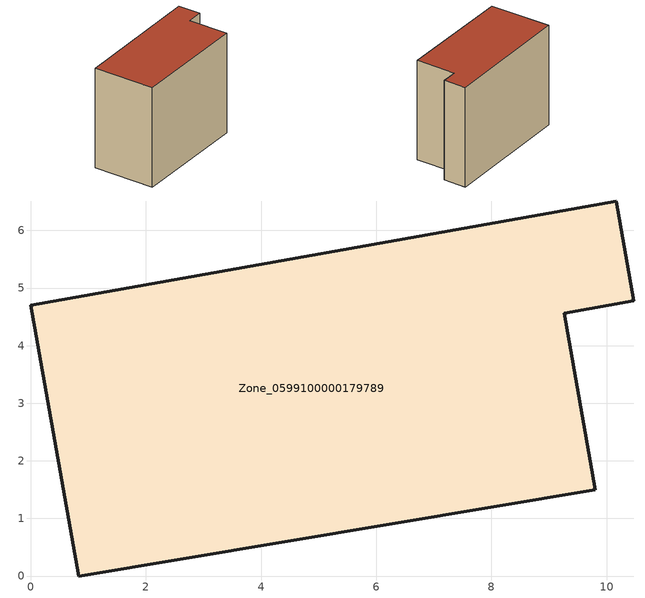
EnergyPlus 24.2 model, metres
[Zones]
Zone_0599100000179789
 floor ground (C_G): 0,4.7 10.17,6.51 10.47,4.78 9.26,4.56 9.8,1.5 0.83,0 z0
 wall outside (C_F): 0.83,0 9.8,1.5 9.26,4.56 10.47,4.78 10.17,6.51 0,4.7 0.83,0 z0:7.94
 roof outside (C_R): 10.17,6.51 0,4.7 0.83,0 9.8,1.5 9.26,4.56 10.47,4.78 z7.94
[BUILDING]
Pand.0599100000179789: North Axis=0; Terrain=City; Loads Convergence Tolerance Value=0.04; Temperature Convergence Tolerance Value=0.4; Solar Distribution=FullExterior; Maximum Number of Warmup Days=25; Minimum Number of Warmup Days=1
[Site:Location]
Rotterdam.The.Hague.AP_ZH_NLD Design_Conditions: Latitude=51.96; Longitude=4.45; Time Zone=1; Elevation=-4.5
[SITE:GROUNDTEMPERATURE:BUILDINGSURFACE]
18, 18, 18, 18, 18, 18, 18, 18, 18, 18, 18, 18
[MATERIAL] Thermal Absorptance=0.9; Solar Absorptance=0.7; Visible Absorptance=0.7
Name | Roughness | Thickness | Conductivity | Density | Specific Heat
G.TI.1946 | MediumSmooth | 0.15 | 1 | 540 | 1210
F.TI.1946 | Rough | 0.3 | 0.857143 | 1920 | 840
R.TI.1946 | MediumRough | 0.2 | 0.1 | 1500 | 1000
[CONSTRUCTION]
C_G: G.TI.1946
C_F: F.TI.1946
C_R: R.TI.1946
[ZONE]
Zone_0599100000179789: Type=1; Multiplier=1; Ceiling Height=Autocalculate; Volume=Autocalculate; Floor Area=autocalculate; Part of Total Floor Area=Yes
[ZONEINFILTRATION:DESIGNFLOWRATE]
Infil_Zone_0599100000179789: Zone or ZoneList or Space or SpaceList=Zone_0599100000179789; Schedule=AlwaysOn; Design Flow Rate Calculation Method=Flow/Area; Flow Rate per Floor Area=0.003; Constant Term Coefficient=1; Temperature Term Coefficient=0; Velocity Term Coefficient=0; Velocity Squared Term Coefficient=0
[HVACTEMPLATE:ZONE:IDEALLOADSAIRSYSTEM]
Zone_0599100000179789: Maximum Heating Supply Air Temperature=50; Minimum Cooling Supply Air Temperature=13; Maximum Heating Supply Air Humidity Ratio=0.0156; Minimum Cooling Supply Air Humidity Ratio=0.0077; Heating Limit=NoLimit; Cooling Limit=NoLimit; Dehumidification Control Type=ConstantSensibleHeatRatio; Cooling Sensible Heat Ratio=0.7; Dehumidification Setpoint=60; Humidification Control Type=None; Humidification Setpoint=30; Outdoor Air Method=None; Outdoor Air Flow Rate per Person=0.00944; Outdoor Air Flow Rate per Zone Floor Area=0; Outdoor Air Flow Rate per Zone=0; Demand Controlled Ventilation Type=None; Outdoor Air Economizer Type=NoEconomizer; Heat Recovery Type=None; Sensible Heat Recovery Effectiveness=0.7; Latent Heat Recovery Effectiveness=0.65
[ZONECONTROL:THERMOSTAT]
ThermostatControl_Zone_0599100000179789: Zone or ZoneList=Zone_0599100000179789; Control Type Schedule=DualSetpointControlType; Control 1=Thermostat_Zone_0599100000179789; Temperature Difference Between Cutout And Setpoint=0
[THERMOSTATSETPOINT:DUALSETPOINT]
Thermostat_Zone_0599100000179789: Heating Setpoint Temperature Schedule=HeatingSetpoint_Zone_0599100000179789; Cooling Setpoint Temperature Schedule=CoolingSetpoint_Zone_0599100000179789
[SCHEDULE:COMPACT]
HeatingSetpoint_Zone_0599100000179789: Through: 12/31, For: AllDays, Until: 24:00, 21
CoolingSetpoint_Zone_0599100000179789: Through: 12/31, For: AllDays, Until: 24:00, 24
DualSetpointControlType: Through: 12/31, For: AllDays, Until: 24:00, 4
AlwaysOn: Through: 12/31, For: AllDays, Until: 24:00, 1
